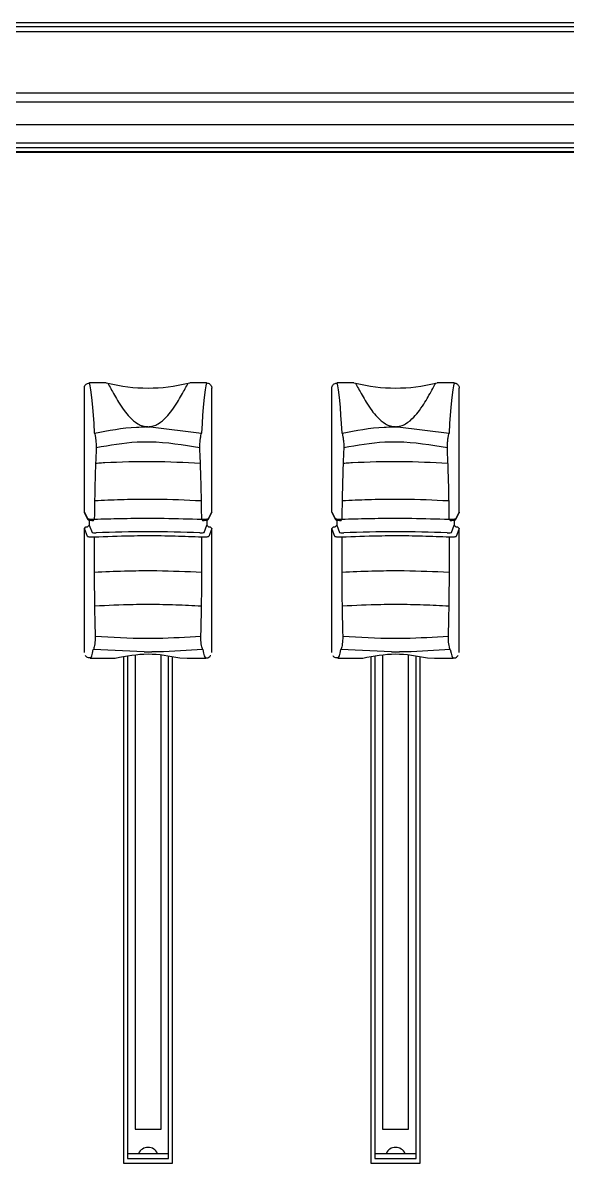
# Model space of a CAD drawing. Header units: inches. Extents: x 1.2 to 43.4, y 1.7 to 28.6.
# Drawn here: x 28.796 to 30.446, y 16.744 to 20.202 of the extents above; entities that cross this region are included whole.
import ezdxf

# ---------------------------------------------------------------- set-up
doc = ezdxf.new("R2010")
doc.units = ezdxf.units.IN
doc.header["$MEASUREMENT"] = 0
doc.layers.add('OBJECT', color=7, linetype='Continuous')

msp = doc.modelspace()

# ---------------------------------------------------------------- linework, layer by layer
for p, q in [((31.4182, 20.2024), (26.3253, 20.2024)), ((31.4384, 20.1902), (26.3253, 20.1902)), ((26.3528, 20.1764), (31.4197, 20.1764)), ((42.1835, 19.9887), (26.2938, 19.9887)), ((26.2938, 19.9627), (42.1835, 19.9627)), ((42.1835, 19.8925), (26.2938, 19.8925)), ((42.1835, 19.8378), (26.2938, 19.8378)), ((42.1835, 19.8235), (26.2938, 19.8235)), ((42.1835, 19.8115), (26.2938, 19.8115)), ((42.1835, 19.8091), (26.2938, 19.8091)), ((28.9827, 18.7184), (28.9827, 19.0945)), ((29.0492, 19.11), (28.9983, 19.11)), ((29.0492, 19.11), (29.0541, 19.1094)), ((29.2972, 19.1094), (29.3021, 19.11)), ((29.3531, 19.11), (29.3021, 19.11)), ((29.3687, 18.7184), (29.3687, 19.0945)), ((29.7327, 18.7184), (29.7327, 19.0945)), ((29.7992, 19.11), (29.7483, 19.11)), ((29.7992, 19.11), (29.8041, 19.1094)), ((30.0472, 19.1094), (30.0521, 19.11)), ((30.1031, 19.11), (30.0521, 19.11)), ((30.1187, 18.7184), (30.1187, 19.0945)), ((29.183, 18.9768), (29.3376, 18.9581)), ((29.933, 18.9768), (30.0876, 18.9581)), ((28.9827, 18.7184), (28.9922, 18.6993)), ((28.9832, 18.7162), (28.9827, 18.7184)), ((28.9832, 18.7162), (28.9927, 18.6971)), ((29.3586, 18.6971), (29.3681, 18.7162)), ((29.3591, 18.6993), (29.3687, 18.7184)), ((29.3687, 18.7184), (29.3681, 18.7162)), ((29.7327, 18.7184), (29.7422, 18.6993)), ((29.7332, 18.7162), (29.7327, 18.7184)), ((29.7332, 18.7162), (29.7427, 18.6971)), ((30.1086, 18.6971), (30.1181, 18.7162)), ((30.1091, 18.6993), (30.1187, 18.7184)), ((30.1187, 18.7184), (30.1181, 18.7162)), ((28.9927, 18.6737), (28.9977, 18.6787)), ((28.9977, 18.6939), (28.9977, 18.6787)), ((28.9977, 18.6787), (29.006, 18.6567)), ((29.3453, 18.6567), (29.3536, 18.6787)), ((29.3536, 18.694), (29.3536, 18.6787)), ((29.3536, 18.6787), (29.3586, 18.6737)), ((29.7427, 18.6737), (29.7477, 18.6787)), ((29.7477, 18.6939), (29.7477, 18.6787)), ((29.7477, 18.6787), (29.756, 18.6567)), ((30.0953, 18.6567), (30.1036, 18.6787)), ((30.1036, 18.694), (30.1036, 18.6787)), ((30.1036, 18.6787), (30.1086, 18.6737)), ((28.9827, 18.6688), (28.9877, 18.6737)), ((28.9827, 18.2927), (28.9827, 18.6688)), ((28.9918, 18.6446), (28.9827, 18.6688)), ((28.9877, 18.6737), (28.9927, 18.6737)), ((29.3586, 18.6737), (29.3637, 18.6737)), ((29.3687, 18.6688), (29.3595, 18.6446)), ((29.3637, 18.6737), (29.3687, 18.6688)), ((29.3687, 18.2927), (29.3687, 18.6688)), ((29.7327, 18.6688), (29.7377, 18.6737)), ((29.7327, 18.2927), (29.7327, 18.6688)), ((29.7418, 18.6446), (29.7327, 18.6688)), ((29.7377, 18.6737), (29.7427, 18.6737)), ((30.1086, 18.6737), (30.1137, 18.6737)), ((30.1187, 18.6688), (30.1095, 18.6446)), ((30.1137, 18.6737), (30.1187, 18.6688)), ((30.1187, 18.2927), (30.1187, 18.6688)), ((29.1637, 18.2945), (29.01, 18.3015)), ((29.9137, 18.2945), (29.76, 18.3015)), ((29.0007, 18.2756), (29.0603, 18.2756)), ((29.1012, 18.2789), (29.1012, 16.7435)), ((29.1132, 18.2804), (29.1132, 16.7579)), ((29.1363, 18.2833), (29.1363, 16.8463)), ((29.215, 16.8463), (29.215, 18.2833)), ((29.2382, 16.7579), (29.2382, 18.2804)), ((29.2502, 16.7435), (29.2502, 18.2789)), ((29.2938, 18.2756), (29.3506, 18.2756)), ((29.7507, 18.2756), (29.8103, 18.2756)), ((29.8512, 18.2789), (29.8512, 16.7435)), ((29.8632, 18.2804), (29.8632, 16.7579)), ((29.8863, 18.2833), (29.8863, 16.8463)), ((29.965, 16.8463), (29.965, 18.2833)), ((29.9882, 16.7579), (29.9882, 18.2804)), ((30.0002, 16.7435), (30.0002, 18.2789)), ((30.0438, 18.2756), (30.1006, 18.2756)), ((29.1363, 16.8463), (29.215, 16.8463)), ((29.8863, 16.8463), (29.965, 16.8463)), ((29.1012, 16.7435), (29.2502, 16.7435)), ((29.1132, 16.7731), (29.2382, 16.7731)), ((29.1132, 16.7579), (29.2382, 16.7579)), ((29.8512, 16.7435), (30.0002, 16.7435)), ((29.8632, 16.7731), (29.9882, 16.7731)), ((29.8632, 16.7579), (29.9882, 16.7579))]:
    msp.add_line(p, q)
for centre, radius, start, end in [((29.1757, 19.5981), 0.5036, 256.0343, 283.9657), ((29.9257, 19.5981), 0.5036, 256.0343, 283.9657), ((29.2194, 18.9627), 0.053, 163.4721, 164.5832), ((29.1319, 18.9627), 0.053, 15.4168, 16.5279), ((29.9694, 18.9627), 0.053, 163.4721, 164.5832), ((29.8819, 18.9627), 0.053, 15.4168, 16.5279), ((28.9972, 18.6993), 0.00494, 180.0311, 206.2194), ((29.3541, 18.6993), 0.00496, 333.7423, 359.9138), ((29.7472, 18.6993), 0.00494, 180.0311, 206.2194), ((30.1041, 18.6993), 0.00496, 333.7423, 359.9138), ((29.1757, 16.76), 0.0316, 24.5217, 155.4783), ((29.9257, 16.76), 0.0316, 24.5217, 155.4783)]:
    msp.add_arc(centre, radius, start, end)
for centre, major_axis, ratio, start_param, end_param in [((28.9968, 18.5841), (-0.0033, 0.534), 0.050493, 5.488096, 6.108339), ((29.3545, 18.5841), (0.0033, 0.534), 0.050493, 0.174847, 0.795089), ((29.7468, 18.5841), (-0.0033, 0.534), 0.050493, 5.488096, 6.108339), ((30.1045, 18.5841), (0.0033, 0.534), 0.050493, 0.174847, 0.795089), ((29.016, 18.6567), (0.01, 0), 0.147857, 3.193953, 5.021477), ((29.1757, 18.5871), (0.515, 0), 0.139026, 1.261708, 1.879885), ((29.3354, 18.6567), (0.01, 0), 0.147857, 4.403301, 6.230825), ((29.766, 18.6567), (0.01, 0), 0.147857, 3.193953, 5.021477), ((29.9257, 18.5871), (0.515, 0), 0.139026, 1.261708, 1.879885), ((30.0854, 18.6567), (0.01, 0), 0.147857, 4.403301, 6.230825), ((28.9964, 18.954), (-0.0042, 0.6784), 0.050817, 3.141275, 3.418792), ((29.3549, 18.954), (0.0042, 0.6784), 0.050817, 2.864394, 3.141911), ((29.7464, 18.954), (-0.0042, 0.6784), 0.050817, 3.141275, 3.418792), ((30.1049, 18.954), (0.0042, 0.6784), 0.050817, 2.864394, 3.141911)]:
    msp.add_ellipse(centre, major_axis=major_axis, ratio=ratio, start_param=start_param, end_param=end_param)
for points, knots in [([(28.9827, 19.0945), (28.9828, 19.0962), (28.9832, 19.0997), (28.9859, 19.1043), (28.9898, 19.1078), (28.9942, 19.1097), (28.9971, 19.1099), (28.9983, 19.11)], [0, 0, 0, 0, 0.214856, 0.429664, 0.644194, 0.85861, 1, 1, 1, 1]), ([(29.0541, 19.1094), (29.0597, 19.0991), (29.0696, 19.0809), (29.0942, 19.0375), (29.1196, 19.006), (29.1387, 18.9888), (29.1571, 18.9799), (29.1657, 18.9783), (29.1686, 18.9778)], [0, 0, 0, 0, 0.385236, 0.682535, 0.801561, 0.919708, 0.973705, 1, 1, 1, 1]), ([(29.1827, 18.9778), (29.1856, 18.9783), (29.1942, 18.9799), (29.2126, 18.9888), (29.2317, 19.006), (29.2571, 19.0375), (29.2817, 19.0809), (29.2916, 19.0991), (29.2972, 19.1094)], [0, 0, 0, 0, 0.026295, 0.080292, 0.198439, 0.317465, 0.614764, 1, 1, 1, 1]), ([(29.3531, 19.11), (29.3548, 19.1098), (29.3583, 19.1094), (29.363, 19.1068), (29.3665, 19.1028), (29.3684, 19.0985), (29.3686, 19.0956), (29.3687, 19.0945)], [0, 0, 0, 0, 0.214811, 0.429658, 0.644213, 0.858624, 1, 1, 1, 1]), ([(29.7327, 19.0945), (29.7328, 19.0962), (29.7332, 19.0997), (29.7359, 19.1043), (29.7398, 19.1078), (29.7442, 19.1097), (29.7471, 19.1099), (29.7483, 19.11)], [0, 0, 0, 0, 0.214856, 0.429664, 0.644194, 0.85861, 1, 1, 1, 1]), ([(29.8041, 19.1094), (29.8097, 19.0991), (29.8196, 19.0809), (29.8442, 19.0375), (29.8696, 19.006), (29.8887, 18.9888), (29.9071, 18.9799), (29.9157, 18.9783), (29.9186, 18.9778)], [0, 0, 0, 0, 0.385236, 0.682535, 0.801561, 0.919708, 0.973705, 1, 1, 1, 1]), ([(29.9327, 18.9778), (29.9356, 18.9783), (29.9442, 18.9799), (29.9626, 18.9888), (29.9817, 19.006), (30.0071, 19.0375), (30.0317, 19.0809), (30.0416, 19.0991), (30.0472, 19.1094)], [0, 0, 0, 0, 0.026295, 0.080292, 0.198439, 0.317465, 0.614764, 1, 1, 1, 1]), ([(30.1031, 19.11), (30.1048, 19.1098), (30.1083, 19.1094), (30.113, 19.1068), (30.1165, 19.1028), (30.1184, 19.0985), (30.1186, 19.0956), (30.1187, 19.0945)], [0, 0, 0, 0, 0.214811, 0.429658, 0.644213, 0.858624, 1, 1, 1, 1]), ([(29.0138, 18.9581), (29.0557, 18.966), (29.1067, 18.9756), (29.1591, 18.9766), (29.1683, 18.9768)], [0, 0, 0, 0, 0.824173, 1, 1, 1, 1]), ([(29.0138, 18.9581), (29.0143, 18.9558), (29.0154, 18.9509), (29.0169, 18.9412), (29.0181, 18.9308), (29.0189, 18.9209), (29.0188, 18.9158), (29.0188, 18.9132)], [0, 0, 0, 0, 0.178682, 0.389455, 0.593992, 0.796184, 1, 1, 1, 1]), ([(29.183, 18.9768), (29.1813, 18.9764), (29.1774, 18.9755), (29.1721, 18.9757), (29.1691, 18.9766), (29.1683, 18.9768)], [0, 0, 0, 0, 0.349991, 0.834612, 1, 1, 1, 1]), ([(29.1686, 18.9778), (29.1724, 18.9775), (29.1771, 18.9772), (29.1818, 18.9777), (29.1827, 18.9778)], [0, 0, 0, 0, 0.795067, 1, 1, 1, 1]), ([(29.3325, 18.9132), (29.3325, 18.9158), (29.3325, 18.9209), (29.3332, 18.9308), (29.3344, 18.9412), (29.3359, 18.9509), (29.337, 18.9558), (29.3376, 18.9581)], [0, 0, 0, 0, 0.203816, 0.406008, 0.610545, 0.821318, 1, 1, 1, 1]), ([(29.7638, 18.9581), (29.8057, 18.966), (29.8567, 18.9756), (29.9091, 18.9766), (29.9183, 18.9768)], [0, 0, 0, 0, 0.824173, 1, 1, 1, 1]), ([(29.7638, 18.9581), (29.7643, 18.9558), (29.7654, 18.9509), (29.7669, 18.9412), (29.7681, 18.9308), (29.7689, 18.9209), (29.7688, 18.9158), (29.7688, 18.9132)], [0, 0, 0, 0, 0.178682, 0.389455, 0.593992, 0.796184, 1, 1, 1, 1]), ([(29.933, 18.9768), (29.9313, 18.9764), (29.9274, 18.9755), (29.9221, 18.9757), (29.9191, 18.9766), (29.9183, 18.9768)], [0, 0, 0, 0, 0.349991, 0.834612, 1, 1, 1, 1]), ([(29.9186, 18.9778), (29.9224, 18.9775), (29.9271, 18.9772), (29.9318, 18.9777), (29.9327, 18.9778)], [0, 0, 0, 0, 0.795067, 1, 1, 1, 1]), ([(30.0825, 18.9132), (30.0825, 18.9158), (30.0825, 18.9209), (30.0832, 18.9308), (30.0844, 18.9412), (30.0859, 18.9509), (30.087, 18.9558), (30.0876, 18.9581)], [0, 0, 0, 0, 0.203816, 0.406008, 0.610545, 0.821318, 1, 1, 1, 1]), ([(29.3325, 18.9132), (29.2824, 18.9216), (29.2197, 18.932), (29.1133, 18.93), (29.0598, 18.9205), (29.0188, 18.9132)], [0, 0, 0, 0, 0.48183, 0.603063, 1, 1, 1, 1]), ([(30.0825, 18.9132), (30.0324, 18.9216), (29.9697, 18.932), (29.8633, 18.93), (29.8098, 18.9205), (29.7688, 18.9132)], [0, 0, 0, 0, 0.48183, 0.603063, 1, 1, 1, 1]), ([(29.0188, 18.9132), (29.0182, 18.8987), (29.0165, 18.8634), (29.0146, 18.7976), (29.0134, 18.7379), (29.013, 18.7031), (29.0129, 18.6968)], [0, 0, 0, 0, 0.23639, 0.574704, 0.922829, 1, 1, 1, 1]), ([(29.3384, 18.6968), (29.3382, 18.7143), (29.3375, 18.7605), (29.3358, 18.8365), (29.3337, 18.886), (29.3325, 18.9132)], [0, 0, 0, 0, 0.2158517, 0.5694068, 1, 1, 1, 1]), ([(29.7688, 18.9132), (29.7682, 18.8987), (29.7665, 18.8634), (29.7646, 18.7976), (29.7634, 18.7379), (29.763, 18.7031), (29.7629, 18.6968)], [0, 0, 0, 0, 0.23639, 0.574704, 0.922829, 1, 1, 1, 1]), ([(30.0884, 18.6968), (30.0882, 18.7143), (30.0875, 18.7605), (30.0858, 18.8365), (30.0837, 18.886), (30.0825, 18.9132)], [0, 0, 0, 0, 0.2158517, 0.5694068, 1, 1, 1, 1]), ([(29.3338, 18.8659), (29.2866, 18.8682), (29.1916, 18.8728), (29.0883, 18.87), (29.0323, 18.8669), (29.0232, 18.8663), (29.0173, 18.8659)], [0, 0, 0, 0, 0.45231, 0.909806, 0.941019, 1, 1, 1, 1]), ([(30.0838, 18.8659), (30.0366, 18.8682), (29.9416, 18.8728), (29.8383, 18.87), (29.7823, 18.8669), (29.7732, 18.8663), (29.7673, 18.8659)], [0, 0, 0, 0, 0.45231, 0.909806, 0.941019, 1, 1, 1, 1]), ([(29.3363, 18.7521), (29.2908, 18.7542), (29.2381, 18.7567), (29.1559, 18.7569), (29.0933, 18.7562), (29.0406, 18.7534), (29.0147, 18.7521)], [0, 0, 0, 0, 0.428707, 0.496174, 0.752971, 1, 1, 1, 1]), ([(30.0863, 18.7521), (30.0408, 18.7542), (29.9881, 18.7567), (29.9059, 18.7569), (29.8433, 18.7562), (29.7906, 18.7534), (29.7647, 18.7521)], [0, 0, 0, 0, 0.428707, 0.496174, 0.752971, 1, 1, 1, 1]), ([(28.9922, 18.6993), (28.9925, 18.699), (28.993, 18.6984), (28.9961, 18.6976), (29.0004, 18.697), (29.0055, 18.6966), (29.0098, 18.6966), (29.0122, 18.6968), (29.0129, 18.6968)], [0, 0, 0, 0, 0.18697, 0.374501, 0.560676, 0.743141, 0.921854, 1, 1, 1, 1]), ([(28.9928, 18.6972), (28.9929, 18.6968), (28.9933, 18.6961), (28.9943, 18.6952), (28.9953, 18.6946), (28.9964, 18.6942), (28.9981, 18.6938), (29.001, 18.6935), (29.0054, 18.6933), (29.009, 18.6932), (29.0109, 18.6933), (29.0114, 18.6934)], [0, 0, 0, 0, 0.050718, 0.110375, 0.16725, 0.230572, 0.338456, 0.559357, 0.74062, 0.930051, 1, 1, 1, 1]), ([(29.0129, 18.6968), (29.0393, 18.6976), (29.092, 18.6993), (29.1505, 18.6997), (29.1946, 18.6997), (29.2502, 18.6994), (29.3008, 18.6979), (29.3384, 18.6968)], [0, 0, 0, 0, 0.24841, 0.49682, 0.527005, 0.647842, 1, 1, 1, 1]), ([(29.3384, 18.6968), (29.3401, 18.6967), (29.3434, 18.6966), (29.3486, 18.6968), (29.3532, 18.6972), (29.3568, 18.6979), (29.3587, 18.6987), (29.359, 18.6991), (29.3591, 18.6993)], [0, 0, 0, 0, 0.177018, 0.353991, 0.530707, 0.709637, 0.892201, 1, 1, 1, 1]), ([(29.3401, 18.6934), (29.3406, 18.6933), (29.3425, 18.6932), (29.3461, 18.6933), (29.3503, 18.6935), (29.3532, 18.6938), (29.355, 18.6942), (29.3567, 18.6949), (29.358, 18.696), (29.3584, 18.6969), (29.3585, 18.6972)], [0, 0, 0, 0, 0.070202, 0.259477, 0.445461, 0.643015, 0.772802, 0.873065, 0.956976, 1, 1, 1, 1]), ([(29.7422, 18.6993), (29.7425, 18.699), (29.743, 18.6984), (29.7461, 18.6976), (29.7504, 18.697), (29.7555, 18.6966), (29.7598, 18.6966), (29.7622, 18.6968), (29.7629, 18.6968)], [0, 0, 0, 0, 0.18697, 0.374501, 0.560676, 0.743141, 0.921854, 1, 1, 1, 1]), ([(29.7428, 18.6972), (29.7429, 18.6968), (29.7433, 18.6961), (29.7443, 18.6952), (29.7453, 18.6946), (29.7464, 18.6942), (29.7481, 18.6938), (29.751, 18.6935), (29.7554, 18.6933), (29.759, 18.6932), (29.7609, 18.6933), (29.7614, 18.6934)], [0, 0, 0, 0, 0.050718, 0.110375, 0.16725, 0.230572, 0.338456, 0.559357, 0.74062, 0.930051, 1, 1, 1, 1]), ([(29.7629, 18.6968), (29.7893, 18.6976), (29.842, 18.6993), (29.9005, 18.6997), (29.9446, 18.6997), (30.0002, 18.6994), (30.0508, 18.6979), (30.0884, 18.6968)], [0, 0, 0, 0, 0.24841, 0.49682, 0.527005, 0.647842, 1, 1, 1, 1]), ([(30.0884, 18.6968), (30.0901, 18.6967), (30.0934, 18.6966), (30.0986, 18.6968), (30.1032, 18.6972), (30.1068, 18.6979), (30.1087, 18.6987), (30.109, 18.6991), (30.1091, 18.6993)], [0, 0, 0, 0, 0.177018, 0.353991, 0.530707, 0.709637, 0.892201, 1, 1, 1, 1]), ([(30.0901, 18.6934), (30.0906, 18.6933), (30.0925, 18.6932), (30.0961, 18.6933), (30.1003, 18.6935), (30.1032, 18.6938), (30.105, 18.6942), (30.1067, 18.6949), (30.108, 18.696), (30.1084, 18.6969), (30.1085, 18.6972)], [0, 0, 0, 0, 0.070202, 0.259477, 0.445461, 0.643015, 0.772802, 0.873065, 0.956976, 1, 1, 1, 1]), ([(29.0125, 18.6422), (29.0108, 18.6422), (29.0073, 18.642), (29.0021, 18.6422), (28.9974, 18.6426), (28.9939, 18.6433), (28.9921, 18.644), (28.9919, 18.6444), (28.9918, 18.6446)], [0, 0, 0, 0, 0.181493, 0.362968, 0.544416, 0.726223, 0.908504, 1, 1, 1, 1]), ([(29.3388, 18.6422), (29.3119, 18.6433), (29.2581, 18.6455), (29.1984, 18.6461), (29.1537, 18.646), (29.099, 18.6456), (29.0493, 18.6437), (29.0125, 18.6422)], [0, 0, 0, 0, 0.252922, 0.505844, 0.535963, 0.656536, 1, 1, 1, 1]), ([(29.3595, 18.6446), (29.3593, 18.6443), (29.3587, 18.6437), (29.3558, 18.6429), (29.3516, 18.6424), (29.3466, 18.6421), (29.3421, 18.6421), (29.3396, 18.6422), (29.3388, 18.6422)], [0, 0, 0, 0, 0.182819, 0.365724, 0.548454, 0.730718, 0.912494, 1, 1, 1, 1]), ([(29.7625, 18.6422), (29.7608, 18.6422), (29.7573, 18.642), (29.7521, 18.6422), (29.7474, 18.6426), (29.7439, 18.6433), (29.7421, 18.644), (29.7419, 18.6444), (29.7418, 18.6446)], [0, 0, 0, 0, 0.181493, 0.362968, 0.544416, 0.726223, 0.908504, 1, 1, 1, 1]), ([(30.0888, 18.6422), (30.0619, 18.6433), (30.0081, 18.6455), (29.9484, 18.6461), (29.9037, 18.646), (29.849, 18.6456), (29.7993, 18.6437), (29.7625, 18.6422)], [0, 0, 0, 0, 0.252922, 0.505844, 0.535963, 0.656536, 1, 1, 1, 1]), ([(30.1095, 18.6446), (30.1093, 18.6443), (30.1087, 18.6437), (30.1058, 18.6429), (30.1016, 18.6424), (30.0966, 18.6421), (30.0921, 18.6421), (30.0896, 18.6422), (30.0888, 18.6422)], [0, 0, 0, 0, 0.182819, 0.365724, 0.548454, 0.730718, 0.912494, 1, 1, 1, 1]), ([(29.0125, 18.6422), (29.0124, 18.6087), (29.0123, 18.5456), (29.0132, 18.4434), (29.0146, 18.3785), (29.0154, 18.3424)], [0, 0, 0, 0, 0.33474, 0.629276, 1, 1, 1, 1]), ([(29.3359, 18.3424), (29.3364, 18.3614), (29.3375, 18.4083), (29.3386, 18.4874), (29.3391, 18.5693), (29.3389, 18.6206), (29.3388, 18.6422)], [0, 0, 0, 0, 0.1969487, 0.4861234, 0.7836845, 1, 1, 1, 1]), ([(29.7625, 18.6422), (29.7624, 18.6087), (29.7623, 18.5456), (29.7632, 18.4434), (29.7646, 18.3785), (29.7654, 18.3424)], [0, 0, 0, 0, 0.33474, 0.629276, 1, 1, 1, 1]), ([(30.0859, 18.3424), (30.0864, 18.3614), (30.0875, 18.4083), (30.0886, 18.4874), (30.0891, 18.5693), (30.0889, 18.6206), (30.0888, 18.6422)], [0, 0, 0, 0, 0.1969487, 0.4861234, 0.7836845, 1, 1, 1, 1]), ([(29.3379, 18.5351), (29.2929, 18.5372), (29.2389, 18.5397), (29.16, 18.5399), (29.096, 18.5392), (29.0436, 18.5366), (29.0137, 18.5351)], [0, 0, 0, 0, 0.420317, 0.505079, 0.717721, 1, 1, 1, 1]), ([(30.0879, 18.5351), (30.0429, 18.5372), (29.9889, 18.5397), (29.91, 18.5399), (29.846, 18.5392), (29.7936, 18.5366), (29.7637, 18.5351)], [0, 0, 0, 0, 0.420317, 0.505079, 0.717721, 1, 1, 1, 1]), ([(29.337, 18.4329), (29.3115, 18.4342), (29.2606, 18.437), (29.2039, 18.4378), (29.1607, 18.4378), (29.1042, 18.4374), (29.053, 18.4348), (29.0146, 18.4329)], [0, 0, 0, 0, 0.24269, 0.485376, 0.515759, 0.637395, 1, 1, 1, 1]), ([(30.087, 18.4329), (30.0615, 18.4342), (30.0106, 18.437), (29.9539, 18.4378), (29.9107, 18.4378), (29.8542, 18.4374), (29.803, 18.4348), (29.7646, 18.4329)], [0, 0, 0, 0, 0.24269, 0.485376, 0.515759, 0.637395, 1, 1, 1, 1]), ([(29.0154, 18.3424), (29.0154, 18.3399), (29.0155, 18.3338), (29.0149, 18.3237), (29.0137, 18.3137), (29.012, 18.3061), (29.0107, 18.3027), (29.0101, 18.3017), (29.01, 18.3015)], [0, 0, 0, 0, 0.155387, 0.362001, 0.574125, 0.787348, 0.968022, 1, 1, 1, 1]), ([(29.0154, 18.3424), (29.0666, 18.3392), (29.1288, 18.3353), (29.2375, 18.3359), (29.2922, 18.3395), (29.3359, 18.3424)], [0, 0, 0, 0, 0.482261, 0.585617, 1, 1, 1, 1]), ([(29.3414, 18.3015), (29.3407, 18.3029), (29.3394, 18.3056), (29.3377, 18.3137), (29.3364, 18.3237), (29.3358, 18.3338), (29.3359, 18.3399), (29.3359, 18.3424)], [0, 0, 0, 0, 0.2123336, 0.4256431, 0.6378526, 0.8445506, 1, 1, 1, 1]), ([(29.7654, 18.3424), (29.7654, 18.3399), (29.7655, 18.3338), (29.7649, 18.3237), (29.7637, 18.3137), (29.762, 18.3061), (29.7607, 18.3027), (29.7601, 18.3017), (29.76, 18.3015)], [0, 0, 0, 0, 0.155387, 0.362001, 0.574125, 0.787348, 0.968022, 1, 1, 1, 1]), ([(29.7654, 18.3424), (29.8166, 18.3392), (29.8788, 18.3353), (29.9875, 18.3359), (30.0422, 18.3395), (30.0859, 18.3424)], [0, 0, 0, 0, 0.482261, 0.585617, 1, 1, 1, 1]), ([(30.0914, 18.3015), (30.0907, 18.3029), (30.0894, 18.3056), (30.0877, 18.3137), (30.0864, 18.3237), (30.0858, 18.3338), (30.0859, 18.3399), (30.0859, 18.3424)], [0, 0, 0, 0, 0.2123336, 0.4256431, 0.6378526, 0.8445506, 1, 1, 1, 1]), ([(29.3414, 18.3015), (29.2964, 18.2984), (29.2457, 18.2949), (29.1936, 18.2945), (29.1876, 18.2945)], [0, 0, 0, 0, 0.886615, 1, 1, 1, 1]), ([(30.0914, 18.3015), (30.0464, 18.2984), (29.9957, 18.2949), (29.9436, 18.2945), (29.9376, 18.2945)], [0, 0, 0, 0, 0.886615, 1, 1, 1, 1]), ([(28.9855, 18.2838), (28.9876, 18.2807), (28.9906, 18.2761), (28.9984, 18.2769), (29.0009, 18.2771)], [0, 0, 0, 0, 0.675806, 1, 1, 1, 1]), ([(29.0766, 18.2758), (29.1096, 18.282), (29.1749, 18.2943), (29.2402, 18.2821), (29.2725, 18.2761)], [0, 0, 0, 0, 0.505891, 1, 1, 1, 1]), ([(29.3504, 18.2768), (29.3517, 18.2764), (29.3576, 18.2746), (29.3633, 18.2806), (29.3654, 18.2832), (29.3658, 18.2838)], [0, 0, 0, 0, 0.18537, 0.830061, 1, 1, 1, 1]), ([(29.7355, 18.2838), (29.7376, 18.2807), (29.7406, 18.2761), (29.7484, 18.2769), (29.7509, 18.2771)], [0, 0, 0, 0, 0.675806, 1, 1, 1, 1]), ([(29.8266, 18.2758), (29.8596, 18.282), (29.9249, 18.2943), (29.9902, 18.2821), (30.0225, 18.2761)], [0, 0, 0, 0, 0.505891, 1, 1, 1, 1]), ([(30.1004, 18.2768), (30.1017, 18.2764), (30.1076, 18.2746), (30.1133, 18.2806), (30.1154, 18.2832), (30.1158, 18.2838)], [0, 0, 0, 0, 0.18537, 0.830061, 1, 1, 1, 1])]:
    msp.add_open_spline(points, degree=3, knots=knots)
at = {"layer": 'OBJECT'}
for p, q in [((29.0603, 18.2756), (29.0766, 18.2758)), ((29.1637, 18.2945), (29.1876, 18.2945)), ((29.2725, 18.2761), (29.2938, 18.2756)), ((29.8103, 18.2756), (29.8266, 18.2758)), ((29.9137, 18.2945), (29.9376, 18.2945)), ((30.0225, 18.2761), (30.0438, 18.2756))]:
    msp.add_line(p, q, dxfattribs=at)

doc.saveas('drawing.dxf')
